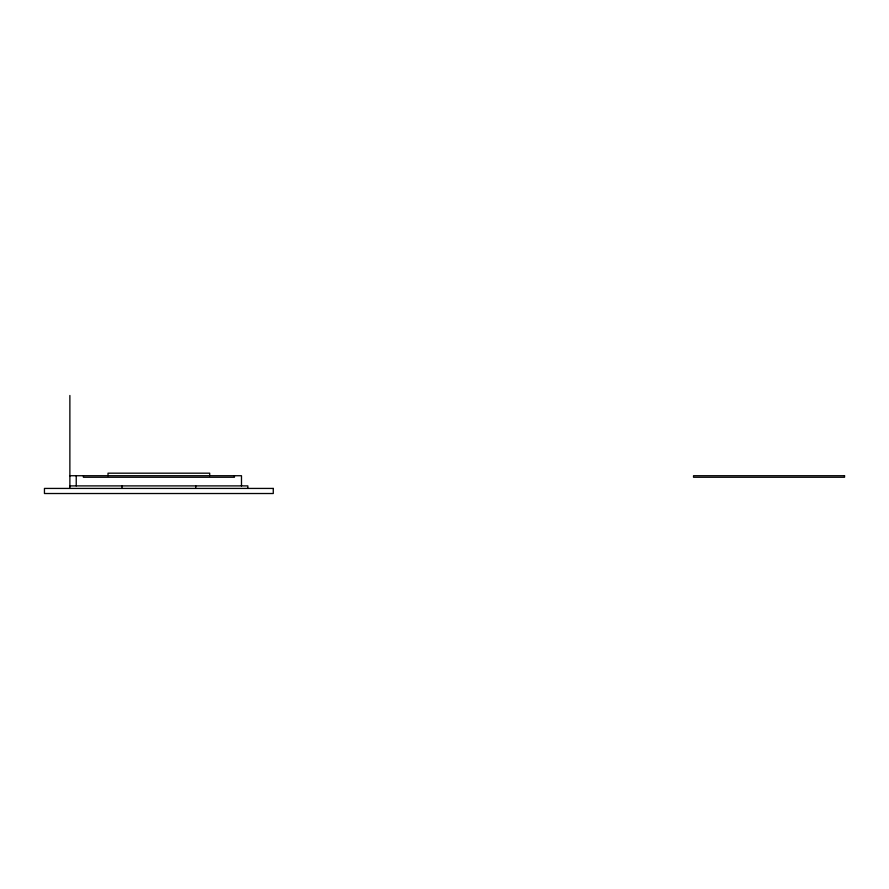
<?xml version="1.0" encoding="UTF-8"?>
<svg xmlns="http://www.w3.org/2000/svg" width="889" height="889" viewBox="0 0 889 889"><rect width="100%" height="100%" fill="white"/><g stroke="black" fill="none" stroke-linecap="round" stroke-linejoin="round"><path stroke-width="1.33" d="M69.875 475.726L241.486 475.726L241.486 485.894M69.875 485.894L247.842 485.894L247.842 488.428M234.429 475.726L234.429 477.249L83.41 477.249L83.41 475.726M209.704 475.726L209.704 473.181L108.014 473.181L108.014 475.726M195.713 485.894L195.713 488.428M122.004 485.894L122.004 488.428M76.232 475.726L76.232 485.894M69.875 395.483L69.875 488.428M844.55 475.726L693.531 475.726L693.531 477.249L844.55 477.249L844.55 475.726M273.267 488.428L44.45 488.428L44.45 493.517L273.267 493.517L273.267 488.428"/></g></svg>
